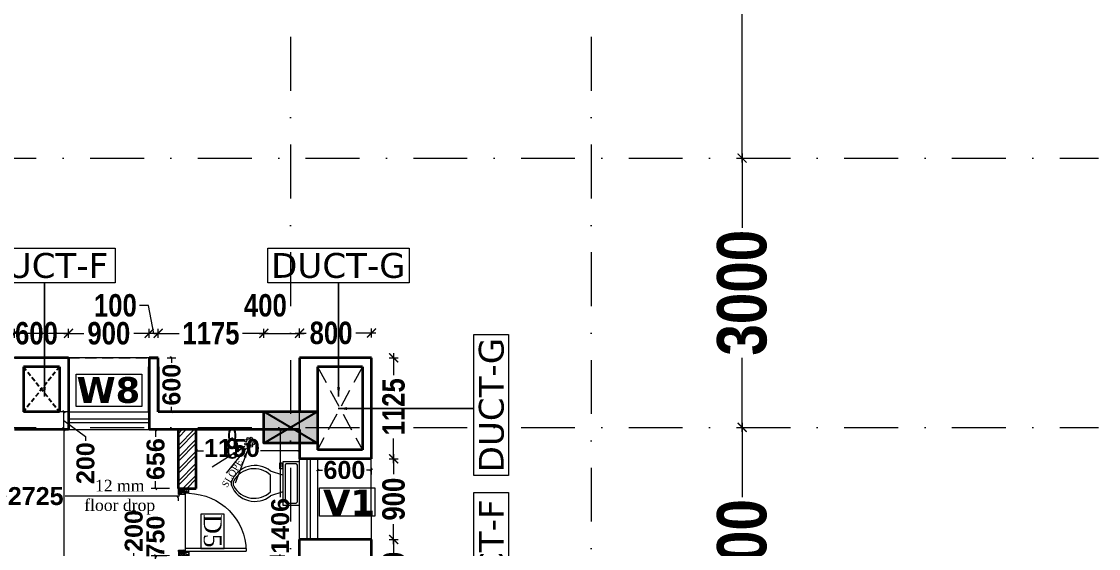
# Model space of a CAD drawing. Header units: millimetres. Extents: x -3092155 to 4513934, y -12317808 to 1850003.
# Drawn here: x -379332 to -367335, y -5674000 to -5668130 of the extents above; entities that cross this region are included whole.
import ezdxf

# ---------------------------------------------------------------- set-up
doc = ezdxf.new("R2010")
doc.units = ezdxf.units.MM
doc.header["$LTSCALE"] = 2
doc.header["$MEASUREMENT"] = 0
doc.header["$PDMODE"] = 34
doc.header["$PDSIZE"] = 500
for name, pattern in [('DASHDOT', [1, 0.5, -0.25, 0, -0.25]), ('DASHED2', [0.375, 0.25, -0.125]), ('HIDDEN', [0.375, 0.25, -0.125])]:
    doc.linetypes.add(name, pattern=pattern)
for name, color, linetype, lineweight in [('AREA AA', 162, 'Continuous', 20), ('coloumn', 10, 'Continuous', 35), ('cornice', 12, 'Continuous', 25), ('D DIM', 250, 'Continuous', 9), ('D5', 10, 'Continuous', 5), ('DOOR', 27, 'Continuous', 5), ('FIXTURE', 252, 'Continuous', 0), ('glass', 5, 'Continuous', 15), ('GRID', 251, 'DASHDOT', 5), ('hatch toilet', 42, 'Continuous', 9), ('PROJ', 251, 'HIDDEN', 5), ('SILL', 74, 'Continuous', 9), ('tap', 97, 'Continuous', 25), ('taxe', 7, 'Continuous', 9), ('toi.dim.', 214, 'Continuous', 9), ('VENTI', 162, 'Continuous', 5), ('WAll', 250, 'Continuous', 35)]:
    doc.layers.add(name, color=color, linetype=linetype, lineweight=lineweight)
doc.layers.add('DOT', color=7, linetype='DASHED2', lineweight=0, true_color=0x89067c)
doc.layers.add('duct text', color=7, linetype='Continuous', lineweight=5, true_color=0x30182a)
doc.styles.add('COLOUMNN DIM', font='ARIALNB.TTF', dxfattribs={"height": 550})
doc.styles.add('door', font='arial.ttf', dxfattribs={"height": 70})
doc.styles.add('INNER DIM', font='ARIALNB.TTF', dxfattribs={"height": 250})
doc.styles.add('int dim', font='arialbd.ttf', dxfattribs={"height": 200})
doc.styles.get("Standard").update_dxf_attribs({"font": 'times.ttf', "height": 500})
doc.styles.add('style2', font='verdana.ttf')
doc.dimstyles.new('DOOR', dxfattribs={"dimtxt": 100, "dimasz": 100, "dimexe": 25, "dimexo": 50, "dimgap": 25, "dimtad": 0, "dimtih": 1, "dimtoh": 1, "dimdec": 0, "dimzin": 3, "dimdsep": 46, "dimtxsty": 'door', "dimblk": 'OBLIQUE', "dimcen": 200, "dimclrd": 256, "dimclre": 256, "dimclrt": 256, "dimadec": 0, "dimazin": 0, "dimtfac": 1, "dimtdec": 0, "dimtofl": 0, "dimtmove": 2, "dimatfit": 3, "dimfxl": 300, "dimfxlon": 1, "dimfrac": 1, "dimtolj": 1, "dimtzin": 0, "dimlwd": -1, "dimlwe": -1, "dimarcsym": 0})
doc.dimstyles.new('external final', dxfattribs={"dimscale": 0, "dimtxt": 250, "dimasz": 100, "dimexe": 50, "dimexo": 50, "dimgap": 50, "dimtad": 0, "dimdec": 0, "dimzin": 0, "dimdsep": 46, "dimtxsty": 'INNER DIM', "dimblk": 'ARCHTICK', "dimcen": 100, "dimdle": 50, "dimclrd": 256, "dimclre": 256, "dimclrt": 256, "dimadec": 0, "dimazin": 0, "dimtfac": 1, "dimtdec": 0, "dimtix": 1, "dimtmove": 1, "dimatfit": 3, "dimfxl": 50, "dimfxlon": 1, "dimtolj": 1, "dimtzin": 0, "dimlwd": -1, "dimlwe": -1, "dimarcsym": 1})
doc.dimstyles.new('INNER DIM', dxfattribs={"dimscale": 0, "dimtxt": 250, "dimasz": 100, "dimexe": 50, "dimexo": 50, "dimgap": 50, "dimtad": 0, "dimdec": 0, "dimzin": 0, "dimdsep": 46, "dimtxsty": 'INNER DIM', "dimblk": 'ARCHTICK', "dimcen": 100, "dimdle": 50, "dimclrd": 256, "dimclre": 256, "dimclrt": 256, "dimadec": 0, "dimazin": 0, "dimtfac": 1, "dimtdec": 0, "dimtix": 1, "dimtmove": 2, "dimatfit": 3, "dimfxl": 50, "dimfxlon": 1, "dimtolj": 1, "dimtzin": 0, "dimlwd": -1, "dimlwe": -1, "dimarcsym": 1})
doc.dimstyles.new('toilet detail', dxfattribs={"dimtxt": 150, "dimasz": 25, "dimexe": 50, "dimexo": 100, "dimgap": 25, "dimtad": 0, "dimdec": 0, "dimzin": 3, "dimdsep": 46, "dimtxsty": 'int dim', "dimblk": 'OBLIQUE', "dimcen": 90, "dimclrd": 214, "dimclre": 214, "dimclrt": 256, "dimadec": 0, "dimazin": 0, "dimtfac": 1, "dimtdec": 0, "dimtofl": 0, "dimtmove": 1, "dimatfit": 3, "dimfxl": 1, "dimfrac": 1, "dimtolj": 1, "dimtzin": 0, "dimlwd": -1, "dimlwe": -1, "dimarcsym": 1})

# ---------------------------------------------------------------- blocks, each defined once
blk = doc.blocks.new('_ArchTick')
at = {"color": 0, "linetype": 'ByBlock', "const_width": 0.15}
blk.add_lwpolyline([(-0.5, -0.5), (0.5, 0.5)], dxfattribs=at)
blk = doc.blocks.new('*D76')
at = {"layer": 'D DIM', "ltscale": 100, "transparency": 16777216}
for p, q in [((-375187, -5672951), (-375187, -5673174)), ((-375237, -5673001), (-375137, -5673001)), ((-375187, -5673951), (-375187, -5673729)), ((-375237, -5673901), (-375137, -5673901))]:
    blk.add_line(p, q, dxfattribs=at)
at = {"layer": 'Defpoints', "color": 0, "lineweight": 50, "ltscale": 100, "transparency": 16777216}
for p in [(-375673, -5673001), (-375187, -5673001), (-375611, -5673901)]:
    blk.add_point(p, dxfattribs=at)
at = {"layer": 'D DIM', "ltscale": 100, "transparency": 16777216, "xscale": 100, "yscale": 100, "zscale": 100}
for p, rotation in [((-375187, -5673001), 90), ((-375187, -5673901), 270)]:
    blk.add_blockref('_ArchTick', p, dxfattribs=dict(at, rotation=rotation))
at = {"layer": 'D DIM', "ltscale": 100, "transparency": 16777216, "insert": (-375187, -5673451), "char_height": 250, "attachment_point": 5, "rotation": 90, "style": 'INNER DIM'}
blk.add_mtext('\\A1;900', dxfattribs=at)
blk = doc.blocks.new('*D77')
at = {"layer": 'D DIM', "ltscale": 100, "transparency": 16777216}
for p, q in [((-377810, -5671654), (-377810, -5671554)), ((-376634, -5671654), (-376634, -5671554)), ((-377860, -5671604), (-377575, -5671604)), ((-376584, -5671604), (-376869, -5671604))]:
    blk.add_line(p, q, dxfattribs=at)
at = {"layer": 'Defpoints', "color": 0, "lineweight": 50, "ltscale": 100, "transparency": 16777216}
for p in [(-377810, -5671604), (-377810, -5671876), (-376634, -5672476)]:
    blk.add_point(p, dxfattribs=at)
at = {"layer": 'D DIM', "ltscale": 100, "transparency": 16777216, "xscale": 100, "yscale": 100, "zscale": 100, "rotation": 180}
blk.add_blockref('_ArchTick', (-377810, -5671604), dxfattribs=at)
at = {"layer": 'D DIM', "ltscale": 100, "transparency": 16777216, "xscale": 100, "yscale": 100, "zscale": 100}
blk.add_blockref('_ArchTick', (-376634, -5671604), dxfattribs=at)
at = {"layer": 'D DIM', "ltscale": 100, "transparency": 16777216, "insert": (-377222, -5671604), "char_height": 250, "attachment_point": 5, "style": 'INNER DIM'}
blk.add_mtext('\\A1;1175', dxfattribs=at)
blk = doc.blocks.new('*D78')
at = {"layer": 'D DIM', "ltscale": 100, "transparency": 16777216}
for p, q in [((-377917, -5671293), (-378017, -5671293)), ((-377860, -5671604), (-377917, -5671293)), ((-377910, -5671654), (-377910, -5671554)), ((-377810, -5671654), (-377810, -5671554)), ((-377810, -5671604), (-377910, -5671604)), ((-377810, -5671604), (-377910, -5671604))]:
    blk.add_line(p, q, dxfattribs=at)
at = {"layer": 'Defpoints', "color": 0, "lineweight": 50, "ltscale": 100, "transparency": 16777216}
for p in [(-377910, -5671604), (-377910, -5671876), (-377810, -5671876)]:
    blk.add_point(p, dxfattribs=at)
at = {"layer": 'D DIM', "ltscale": 100, "transparency": 16777216, "insert": (-378287, -5671293), "char_height": 250, "attachment_point": 5, "style": 'INNER DIM'}
blk.add_mtext('\\A1;100', dxfattribs=at)
blk = doc.blocks.new('*D79')
at = {"layer": 'D DIM', "ltscale": 100, "transparency": 16777216}
for p, q in [((-378810, -5671654), (-378810, -5671554)), ((-377910, -5671654), (-377910, -5671554)), ((-378860, -5671604), (-378637, -5671604)), ((-377860, -5671604), (-378082, -5671604))]:
    blk.add_line(p, q, dxfattribs=at)
at = {"layer": 'Defpoints', "color": 0, "lineweight": 50, "ltscale": 100, "transparency": 16777216}
for p in [(-378810, -5671604), (-378810, -5671876), (-377910, -5671876)]:
    blk.add_point(p, dxfattribs=at)
at = {"layer": 'D DIM', "ltscale": 100, "transparency": 16777216, "xscale": 100, "yscale": 100, "zscale": 100, "rotation": 180}
blk.add_blockref('_ArchTick', (-378810, -5671604), dxfattribs=at)
at = {"layer": 'D DIM', "ltscale": 100, "transparency": 16777216, "xscale": 100, "yscale": 100, "zscale": 100}
blk.add_blockref('_ArchTick', (-377910, -5671604), dxfattribs=at)
at = {"layer": 'D DIM', "ltscale": 100, "transparency": 16777216, "insert": (-378360, -5671604), "char_height": 250, "attachment_point": 5, "style": 'INNER DIM'}
blk.add_mtext('\\A1;900', dxfattribs=at)
blk = doc.blocks.new('*D115')
at = {"layer": 'D DIM', "ltscale": 100, "transparency": 16777216}
for p, q in [((-376634, -5671654), (-376634, -5671554)), ((-376234, -5671654), (-376234, -5671554)), ((-376684, -5671604), (-376184, -5671604))]:
    blk.add_line(p, q, dxfattribs=at)
at = {"layer": 'Defpoints', "color": 0, "lineweight": 50, "ltscale": 100, "transparency": 16777216}
for p in [(-376234, -5671604), (-376634, -5672476), (-376234, -5672476)]:
    blk.add_point(p, dxfattribs=at)
at = {"layer": 'D DIM', "ltscale": 100, "transparency": 16777216, "xscale": 100, "yscale": 100, "zscale": 100, "rotation": 180}
blk.add_blockref('_ArchTick', (-376634, -5671604), dxfattribs=at)
at = {"layer": 'D DIM', "ltscale": 100, "transparency": 16777216, "xscale": 100, "yscale": 100, "zscale": 100}
blk.add_blockref('_ArchTick', (-376234, -5671604), dxfattribs=at)
at = {"layer": 'D DIM', "ltscale": 100, "transparency": 16777216, "insert": (-376616, -5671293), "char_height": 250, "attachment_point": 5, "style": 'INNER DIM'}
blk.add_mtext('\\A1;400', dxfattribs=at)
blk = doc.blocks.new('*D730')
at = {"layer": 'D DIM', "ltscale": 100, "transparency": 16777216}
for p, q in [((1049, 411), (-438739, 411)), ((-438689, 361), (-438689, 461)), ((999, 361), (999, 461))]:
    blk.add_line(p, q, dxfattribs=at)
at = {"layer": 'Defpoints', "color": 0, "lineweight": 50, "ltscale": 100, "transparency": 16777216}
for p in [(-438689, 411), (999, 0), (-438689, -5723126)]:
    blk.add_point(p, dxfattribs=at)
at = {"layer": 'D DIM', "ltscale": 100, "transparency": 16777216, "xscale": 100, "yscale": 100, "zscale": 100, "rotation": 180}
blk.add_blockref('_ArchTick', (-438689, 411), dxfattribs=at)
at = {"layer": 'D DIM', "ltscale": 100, "transparency": 16777216, "xscale": 100, "yscale": 100, "zscale": 100}
blk.add_blockref('_ArchTick', (999, 411), dxfattribs=at)
at = {"layer": 'D DIM', "ltscale": 100, "transparency": 16777216, "insert": (1326, 835), "char_height": 250, "attachment_point": 5, "style": 'INNER DIM'}
blk.add_mtext('\\A1;439688', dxfattribs=at)
blk = doc.blocks.new('*D378')
at = {"layer": 'D DIM', "ltscale": 100, "transparency": 16777216}
for p, q in [((-375187, -5673901), (-375187, -5673801)), ((-375237, -5673901), (-375137, -5673901)), ((-375187, -5673901), (-375187, -5674501)), ((-375237, -5674501), (-375137, -5674501)), ((-375187, -5674501), (-375187, -5674601))]:
    blk.add_line(p, q, dxfattribs=at)
at = {"layer": 'Defpoints', "color": 0, "lineweight": 50, "ltscale": 100, "transparency": 16777216}
for p in [(-375434, -5673901), (-375434, -5674501), (-375187, -5674501)]:
    blk.add_point(p, dxfattribs=at)
at = {"layer": 'D DIM', "ltscale": 100, "transparency": 16777216, "xscale": 100, "yscale": 100, "zscale": 100}
for p, rotation in [((-375187, -5673901), 270), ((-375187, -5674501), 90)]:
    blk.add_blockref('_ArchTick', p, dxfattribs=dict(at, rotation=rotation))
at = {"layer": 'D DIM', "ltscale": 100, "transparency": 16777216, "insert": (-375187, -5674277), "char_height": 250, "attachment_point": 5, "rotation": 90, "style": 'INNER DIM'}
blk.add_mtext('\\A1;600', dxfattribs=at)
blk = doc.blocks.new('*D379')
at = {"layer": 'D DIM', "ltscale": 100, "transparency": 16777216}
for p, q in [((-375237, -5671876), (-375137, -5671876)), ((-375187, -5671826), (-375187, -5672069)), ((-375187, -5673051), (-375187, -5672774)), ((-375237, -5673001), (-375137, -5673001))]:
    blk.add_line(p, q, dxfattribs=at)
at = {"layer": 'Defpoints', "color": 0, "lineweight": 50, "ltscale": 100, "transparency": 16777216}
for p in [(-375434, -5671876), (-375187, -5671876), (-375434, -5673001)]:
    blk.add_point(p, dxfattribs=at)
at = {"layer": 'D DIM', "ltscale": 100, "transparency": 16777216, "xscale": 100, "yscale": 100, "zscale": 100}
for p, rotation in [((-375187, -5671876), 90), ((-375187, -5673001), 270)]:
    blk.add_blockref('_ArchTick', p, dxfattribs=dict(at, rotation=rotation))
at = {"layer": 'D DIM', "ltscale": 100, "transparency": 16777216, "insert": (-375187, -5672422), "char_height": 250, "attachment_point": 5, "rotation": 90, "style": 'INNER DIM'}
blk.add_mtext('\\A1;1125', dxfattribs=at)
blk = doc.blocks.new('*D380')
at = {"layer": 'D DIM', "ltscale": 100, "transparency": 16777216}
for p, q in [((-376234, -5671650), (-376234, -5671550)), ((-375434, -5671650), (-375434, -5671550)), ((-376284, -5671600), (-376160, -5671600)), ((-375384, -5671600), (-375608, -5671600))]:
    blk.add_line(p, q, dxfattribs=at)
at = {"layer": 'Defpoints', "color": 0, "lineweight": 50, "ltscale": 100, "transparency": 16777216}
for p in [(-376234, -5671600), (-376234, -5671876), (-375434, -5671876)]:
    blk.add_point(p, dxfattribs=at)
at = {"layer": 'D DIM', "ltscale": 100, "transparency": 16777216, "xscale": 100, "yscale": 100, "zscale": 100, "rotation": 180}
blk.add_blockref('_ArchTick', (-376234, -5671600), dxfattribs=at)
at = {"layer": 'D DIM', "ltscale": 100, "transparency": 16777216, "xscale": 100, "yscale": 100, "zscale": 100}
blk.add_blockref('_ArchTick', (-375434, -5671600), dxfattribs=at)
at = {"layer": 'D DIM', "ltscale": 100, "transparency": 16777216, "insert": (-375884, -5671600), "char_height": 250, "attachment_point": 5, "style": 'INNER DIM'}
blk.add_mtext('\\A1;800', dxfattribs=at)
blk = doc.blocks.new('*D381')
at = {"layer": 'D DIM', "ltscale": 100, "transparency": 16777216}
for p, q in [((-379410, -5671654), (-379410, -5671554)), ((-378810, -5671654), (-378810, -5671554)), ((-379410, -5671604), (-379510, -5671604)), ((-378810, -5671604), (-379410, -5671604)), ((-378810, -5671604), (-378710, -5671604))]:
    blk.add_line(p, q, dxfattribs=at)
at = {"layer": 'Defpoints', "color": 0, "lineweight": 50, "ltscale": 100, "transparency": 16777216}
for p in [(-379410, -5671604), (-379410, -5671876), (-378810, -5671876)]:
    blk.add_point(p, dxfattribs=at)
at = {"layer": 'D DIM', "ltscale": 100, "transparency": 16777216, "xscale": 100, "yscale": 100, "zscale": 100}
blk.add_blockref('_ArchTick', (-379410, -5671604), dxfattribs=at)
at = {"layer": 'D DIM', "ltscale": 100, "transparency": 16777216, "xscale": 100, "yscale": 100, "zscale": 100, "rotation": 180}
blk.add_blockref('_ArchTick', (-378810, -5671604), dxfattribs=at)
at = {"layer": 'D DIM', "ltscale": 100, "transparency": 16777216, "insert": (-379166, -5671604), "char_height": 250, "attachment_point": 5, "style": 'INNER DIM'}
blk.add_mtext('\\A1;600', dxfattribs=at)
blk = doc.blocks.new('*D978')
at = {"layer": 'D DIM', "ltscale": 100, "transparency": 16777216}
for p, q in [((-371305, -5663601), (-371305, -5665929)), ((-371355, -5663651), (-371255, -5663651)), ((-371305, -5669701), (-371305, -5667373)), ((-371355, -5669651), (-371255, -5669651))]:
    blk.add_line(p, q, dxfattribs=at)
at = {"layer": 'Defpoints', "color": 0, "lineweight": 50, "ltscale": 100, "transparency": 16777216}
for p in [(-373335, -5663651), (-373335, -5669651), (-371305, -5669651)]:
    blk.add_point(p, dxfattribs=at)
at = {"layer": 'D DIM', "ltscale": 100, "transparency": 16777216, "xscale": 100, "yscale": 100, "zscale": 100}
for p, rotation in [((-371305, -5663651), 90), ((-371305, -5669651), 270)]:
    blk.add_blockref('_ArchTick', p, dxfattribs=dict(at, rotation=rotation))
at = {"layer": 'D DIM', "ltscale": 100, "transparency": 16777216, "insert": (-371305, -5666651), "char_height": 550, "attachment_point": 5, "rotation": 90, "style": 'COLOUMNN DIM'}
blk.add_mtext('\\A1;6000', dxfattribs=at)
blk = doc.blocks.new('*D1005')
at = {"layer": 'D DIM', "ltscale": 100, "transparency": 16777216}
for p, q in [((-371305, -5669601), (-371305, -5670428)), ((-371355, -5669651), (-371255, -5669651)), ((-371305, -5672701), (-371305, -5671875)), ((-371355, -5672651), (-371255, -5672651))]:
    blk.add_line(p, q, dxfattribs=at)
at = {"layer": 'Defpoints', "color": 0, "lineweight": 50, "ltscale": 100, "transparency": 16777216}
for p in [(-373335, -5669651), (-372985, -5672651), (-371305, -5672651)]:
    blk.add_point(p, dxfattribs=at)
at = {"layer": 'D DIM', "ltscale": 100, "transparency": 16777216, "xscale": 100, "yscale": 100, "zscale": 100}
for p, rotation in [((-371305, -5669651), 90), ((-371305, -5672651), 270)]:
    blk.add_blockref('_ArchTick', p, dxfattribs=dict(at, rotation=rotation))
at = {"layer": 'D DIM', "ltscale": 100, "transparency": 16777216, "insert": (-371305, -5671151), "char_height": 550, "attachment_point": 5, "rotation": 90, "style": 'COLOUMNN DIM'}
blk.add_mtext('\\A1;3000', dxfattribs=at)
blk = doc.blocks.new('*D1006')
at = {"layer": 'D DIM', "ltscale": 100, "transparency": 16777216}
for p, q in [((-371305, -5672601), (-371305, -5673428)), ((-371355, -5672651), (-371255, -5672651)), ((-371305, -5675701), (-371305, -5674875)), ((-371355, -5675651), (-371255, -5675651))]:
    blk.add_line(p, q, dxfattribs=at)
at = {"layer": 'Defpoints', "color": 0, "lineweight": 50, "ltscale": 100, "transparency": 16777216}
for p in [(-372985, -5672651), (-373335, -5675651), (-371305, -5675651)]:
    blk.add_point(p, dxfattribs=at)
at = {"layer": 'D DIM', "ltscale": 100, "transparency": 16777216, "xscale": 100, "yscale": 100, "zscale": 100}
for p, rotation in [((-371305, -5672651), 90), ((-371305, -5675651), 270)]:
    blk.add_blockref('_ArchTick', p, dxfattribs=dict(at, rotation=rotation))
at = {"layer": 'D DIM', "ltscale": 100, "transparency": 16777216, "insert": (-371305, -5674151), "char_height": 550, "attachment_point": 5, "rotation": 90, "style": 'COLOUMNN DIM'}
blk.add_mtext('\\A1;3000', dxfattribs=at)
blk = doc.blocks.new('F.F')
at = {"layer": 'coloumn', "ltscale": 100}
blk.add_hatch(color=256, dxfattribs=at).paths.add_polyline_path([(-148655, -5825806), (-148655, -5826156), (-149255, -5826156), (-149255, -5825806)])
at = {"layer": 'coloumn', "lineweight": 25, "ltscale": 100}
for p, q in [((-149255, -5826156), (-148655, -5825806)), ((-149255, -5825806), (-148655, -5826156))]:
    blk.add_line(p, q, dxfattribs=at)
at = {"layer": 'coloumn', "ltscale": 100}
blk.add_lwpolyline([(-148655, -5825806), (-148655, -5826156), (-149255, -5826156), (-149255, -5825806)], close=True, dxfattribs=at)
blk = doc.blocks.new('Toilet - top')
for p, q in [((9.75, -4.5), (9.75, -1.5)), ((-4.87, -6.37), (-3.37, -6.37)), ((-4.87, -7.12), (-4.87, -6.37)), ((-2.62, -7.12), (-4.87, -7.12)), ((-3.37, -6.37), (-3.37, -6)), ((-2.62, -6), (-2.62, -7.12)), ((-0.37, -6), (-1.87, -10.5)), ((5.63, -6), (7.13, -10.5)), ((5.63, -10.5), (-0.37, -10.5))]:
    blk.add_line(p, q)
blk.add_lwpolyline([(10.5, -6), (10.5, 0), (-5.25, 0), (-5.25, -6)], close=True)
for points in [[(-4.5, -1.5), (-4.5, -4.5)], [(9, -0.75), (-3.75, -0.75)], [(-3.75, -5.25), (9, -5.25)]]:
    blk.add_lwpolyline(points)
for centre, radius, start, end in [((-3.84, -1.41), 0.663, 81.8699, 188.1301), ((9.09, -1.41), 0.663, 351.8699, 98.1301), ((-3.84, -4.59), 0.663, 171.8699, 278.1301), ((9.09, -4.59), 0.663, 261.8699, 8.1301), ((5.26, -16.19), 9.13, 141.4691, 248.2606), ((5.77, -16.36), 8.5, 136.3677, 240.998), ((-0.01, -16.19), 9.13, 291.7393, 38.5307), ((-0.52, -16.36), 8.5, 299.0018, 43.6321), ((2.63, -22.05), 2, 240.998, 299.0018), ((2.63, -22.81), 2, 248.2606, 291.7393)]:
    blk.add_arc(centre, radius, start, end)
blk = doc.blocks.new('_Oblique')
at = {"color": 0, "linetype": 'ByBlock', "lineweight": -2}
blk.add_line((-0.5, -0.5), (0.5, 0.5), dxfattribs=at)
blk = doc.blocks.new('*D1114')
at = {"layer": 'Defpoints', "color": 0, "lineweight": 50, "ltscale": 100, "transparency": 16777216}
for p in [(-1459065, -5386046), (-1458812, -5386046), (-1458812, -5386246)]:
    blk.add_point(p, dxfattribs=at)
at = {"layer": 'toi.dim.', "color": 214, "ltscale": 100, "transparency": 16777216}
for p, q in [((-1459308, -5386066), (-1459308, -5386016)), ((-1459065, -5386146), (-1459308, -5386066)), ((-1458912, -5386046), (-1459115, -5386046)), ((-1459065, -5386246), (-1459065, -5386046)), ((-1458912, -5386246), (-1459115, -5386246))]:
    blk.add_line(p, q, dxfattribs=at)
at = {"layer": 'toi.dim.', "color": 214, "ltscale": 100, "transparency": 16777216, "xscale": 25, "yscale": 25, "zscale": 25}
for p, rotation in [((-1459065, -5386046), 90), ((-1459065, -5386246), 270)]:
    blk.add_blockref('_Oblique', p, dxfattribs=dict(at, rotation=rotation))
at = {"layer": 'toi.dim.', "ltscale": 100, "transparency": 16777216, "insert": (-1459308, -5385768), "char_height": 200, "attachment_point": 5, "rotation": 90, "style": 'int dim'}
blk.add_mtext('\\A1;200', dxfattribs=at)
blk = doc.blocks.new('*D1115')
at = {"layer": 'Defpoints', "color": 0, "lineweight": 50, "ltscale": 100, "transparency": 16777216}
for p in [(-1459065, -5385296), (-1458812, -5385296), (-1458812, -5386046)]:
    blk.add_point(p, dxfattribs=at)
at = {"layer": 'toi.dim.', "color": 214, "ltscale": 100, "transparency": 16777216}
for p, q in [((-1458912, -5385296), (-1459115, -5385296)), ((-1459065, -5385296), (-1459065, -5385271)), ((-1458912, -5386046), (-1459115, -5386046)), ((-1459065, -5386046), (-1459065, -5386071))]:
    blk.add_line(p, q, dxfattribs=at)
at = {"layer": 'toi.dim.', "color": 214, "ltscale": 100, "transparency": 16777216, "xscale": 25, "yscale": 25, "zscale": 25}
for p, rotation in [((-1459065, -5385296), 270), ((-1459065, -5386046), 90)]:
    blk.add_blockref('_Oblique', p, dxfattribs=dict(at, rotation=rotation))
at = {"layer": 'toi.dim.', "ltscale": 100, "transparency": 16777216, "insert": (-1459066, -5385831), "char_height": 200, "attachment_point": 5, "rotation": 90, "style": 'int dim'}
blk.add_mtext('\\A1;750', dxfattribs=at)
blk = doc.blocks.new('A$C3DC14F32')
at = {"layer": 'DOOR', "ltscale": 100}
for p, q in [((53, 115), (53, 757)), ((84, 80), (84, 755)), ((0, 0), (0, 115)), ((53, 115), (0, 115)), ((53, 80), (53, 115)), ((53, 80), (697, 80)), ((65, 0), (65, 80)), ((685, 80), (685, 0)), ((697, 115), (697, 80)), ((697, 115), (750, 115)), ((750, 115), (750, 0)), ((65, 0), (0, 0)), ((685, 0), (750, 0))]:
    blk.add_line(p, q, dxfattribs=at)
blk.add_arc((40, 100), 657, 1.3077, 88.8934, dxfattribs=at)
for points in [[(50, 115), (28, 70), (14, 34), (0, 24)], [(26, 115), (8, 92), (10, 56), (0, 44)], [(53, 82), (32, 32), (37, 21), (0, 12)], [(0, 81), (22, 62), (25, 15), (65, 0)], [(62, 80), (49, 49), (54, 24), (4, 0)], [(7, 115), (15, 90), (42, 75), (48, 24), (65, 10)], [(37, 115), (40, 96), (56, 76), (65, 61)], [(743, 115), (735, 90), (708, 75), (702, 24), (685, 10)], [(713, 115), (710, 96), (694, 76), (685, 61)], [(750, 81), (727, 62), (725, 15), (685, 0)], [(688, 80), (701, 49), (696, 24), (746, 0)], [(697, 82), (717, 32), (713, 21), (750, 12)], [(700, 115), (721, 70), (735, 34), (750, 24)], [(723, 115), (742, 92), (739, 56), (750, 44)]]:
    blk.add_spline(points, degree=3, dxfattribs=at)
blk = doc.blocks.new('14')
at = {"layer": 'FIXTURE', "ltscale": 15000}
for centre in [(-64.7, 9.5), (-57, 27.9), (-38.2, 36), (-38.1, 9.5), (-20.2, 27), (-12.1, 9.5), (-57, -7.8), (-38.2, -15.3), (-18.6, -8.4)]:
    blk.add_circle(centre, 6.97, dxfattribs=at)
blk = doc.blocks.new('ryr')
at = {"layer": 'tap', "ltscale": 100}
for p, q in [((1982562.6, -4956366.8), (1982560.6, -4956373.7)), ((1982561.1, -4956384.7), (1982565.1, -4956394.4)), ((1982569, -4956357.8), (1982576.1, -4956352.9)), ((1982572.8, -4956401.4), (1982582.2, -4956405.4)), ((1982583.7, -4956350.4), (1982590.2, -4956350.1)), ((1982601.5, -4956402.7), (1982592.8, -4956405.7)), ((1982598.2, -4956351.9), (1982604.6, -4956355.3)), ((1982613.7, -4956389.8), (1982610.1, -4956395.6)), ((1982610.7, -4956361.3), (1982614, -4956367.1)), ((1982616, -4956374.1), (1982616, -4956381.8)), ((1982666.3, -4956367.8), (1982666.3, -4956388.4))]:
    blk.add_line(p, q, dxfattribs=at)
blk.add_circle((1982588.3, -4956378.1), 20, dxfattribs=at)
for centre, radius, start, end in [((1982556.2, -4956378.1), 48, 160.19525, 199.80475), ((1982547.7, -4956509), 151.7, 81.7623, 103.98343), ((1982547.7, -4956247.1), 151.7, 256.01657, 279.83793), ((1982564.4, -4956380.5), 34.6, 56.55278, 138.71433), ((1982564.4, -4956375.7), 34.6, 221.33171, 306.26993), ((1982556.9, -4956379.4), 6.73, 307.88989, 56.91974), ((1982563.2, -4956360.5), 6.39, 264.66017, 25.13943), ((1982568.6, -4956398.3), 5.26, 323.21483, 132.06054), ((1982579.4, -4956350.2), 4.3, 217.97287, 357.25439), ((1982587.4, -4956410.2), 7.04, 39.96175, 136.82676), ((1982594.6, -4956348.9), 4.62, 195.6991, 319.69964), ((1982588.3, -4956378.1), 28, 279.24362, 279.24386), ((1982607.8, -4956401.6), 6.38, 69.03031, 190.3369), ((1982608.8, -4956357.1), 4.58, 156.59268, 294.66379), ((1982615.4, -4956370.5), 3.66, 111.86148, 279.30966), ((1982633.1, -4956440.8), 80.2, 65.56247, 105.33265), ((1982633.1, -4956315.4), 80.2, 254.66735, 294.43753), ((1982616.8, -4956386.3), 4.61, 99.2597, 228.44841)]:
    blk.add_arc(centre, radius, start, end, dxfattribs=at)
blk = doc.blocks.new('*D1130')
at = {"layer": 'Defpoints', "color": 0, "lineweight": 50, "ltscale": 100, "transparency": 16777216}
for p in [(-1459065, -5384639), (-1458812, -5384639), (-1458812, -5385296)]:
    blk.add_point(p, dxfattribs=at)
at = {"layer": 'toi.dim.', "color": 214, "ltscale": 100, "transparency": 16777216}
for p, q in [((-1458912, -5384639), (-1459115, -5384639)), ((-1459065, -5384639), (-1459065, -5384720)), ((-1458912, -5385296), (-1459115, -5385296)), ((-1459065, -5385296), (-1459065, -5385215))]:
    blk.add_line(p, q, dxfattribs=at)
at = {"layer": 'toi.dim.', "color": 214, "ltscale": 100, "transparency": 16777216, "xscale": 25, "yscale": 25, "zscale": 25}
for p, rotation in [((-1459065, -5384639), 90), ((-1459065, -5385296), 270)]:
    blk.add_blockref('_Oblique', p, dxfattribs=dict(at, rotation=rotation))
at = {"layer": 'toi.dim.', "ltscale": 100, "transparency": 16777216, "insert": (-1459065, -5384968), "char_height": 200, "attachment_point": 5, "rotation": 90, "style": 'int dim'}
blk.add_mtext('\\A1;656', dxfattribs=at)
blk = doc.blocks.new('*D1158')
at = {"layer": 'Defpoints', "color": 0, "lineweight": 50, "ltscale": 100, "transparency": 16777216}
for p in [(-1460337, -5384639), (-1460086, -5384639), (-1460462, -5389089)]:
    blk.add_point(p, dxfattribs=at)
at = {"layer": 'toi.dim.', "color": 214, "ltscale": 100, "transparency": 16777216}
for p, q in [((-1460237, -5384639), (-1460036, -5384639)), ((-1460086, -5384639), (-1460086, -5386538)), ((-1460086, -5389089), (-1460086, -5387191)), ((-1460362, -5389089), (-1460036, -5389089))]:
    blk.add_line(p, q, dxfattribs=at)
at = {"layer": 'toi.dim.', "color": 214, "ltscale": 100, "transparency": 16777216, "xscale": 25, "yscale": 25, "zscale": 25}
for p, rotation in [((-1460086, -5384639), 90), ((-1460086, -5389089), 270)]:
    blk.add_blockref('_Oblique', p, dxfattribs=dict(at, rotation=rotation))
at = {"layer": 'toi.dim.', "ltscale": 100, "transparency": 16777216, "insert": (-1460086, -5386864), "char_height": 200, "attachment_point": 5, "rotation": 90, "style": 'int dim'}
blk.add_mtext('\\A1;4450', dxfattribs=at)
blk = doc.blocks.new('*D1159')
at = {"layer": 'Defpoints', "color": 0, "lineweight": 50, "ltscale": 100, "transparency": 16777216}
for p in [(-1460337, -5384439), (-1460086, -5384439), (-1460337, -5384639)]:
    blk.add_point(p, dxfattribs=at)
at = {"layer": 'toi.dim.', "color": 214, "ltscale": 100, "transparency": 16777216}
for p, q in [((-1460237, -5384439), (-1460036, -5384439)), ((-1460086, -5384639), (-1460086, -5384439)), ((-1460086, -5384539), (-1459846, -5384715)), ((-1460237, -5384639), (-1460036, -5384639)), ((-1459846, -5384715), (-1459846, -5384765))]:
    blk.add_line(p, q, dxfattribs=at)
at = {"layer": 'toi.dim.', "color": 214, "ltscale": 100, "transparency": 16777216, "xscale": 25, "yscale": 25, "zscale": 25}
for p, rotation in [((-1460086, -5384439), 90), ((-1460086, -5384639), 270)]:
    blk.add_blockref('_Oblique', p, dxfattribs=dict(at, rotation=rotation))
at = {"layer": 'toi.dim.', "ltscale": 100, "transparency": 16777216, "insert": (-1459846, -5385013), "char_height": 200, "attachment_point": 5, "rotation": 90, "style": 'int dim'}
blk.add_mtext('\\A1;200', dxfattribs=at)
blk = doc.blocks.new('*D1184')
at = {"layer": 'Defpoints', "color": 0, "lineweight": 50, "ltscale": 100, "transparency": 16777216}
for p in [(-1458812, -5385296), (-1461537, -5385365), (-1458812, -5385381)]:
    blk.add_point(p, dxfattribs=at)
at = {"layer": 'toi.dim.', "color": 214, "ltscale": 100, "transparency": 16777216}
for p, q in [((-1461537, -5385381), (-1460730, -5385381)), ((-1458812, -5385381), (-1460073, -5385381)), ((-1458812, -5385396), (-1458812, -5385431)), ((-1461537, -5385465), (-1461537, -5385431))]:
    blk.add_line(p, q, dxfattribs=at)
at = {"layer": 'toi.dim.', "color": 214, "ltscale": 100, "transparency": 16777216, "xscale": 25, "yscale": 25, "zscale": 25, "rotation": 180}
blk.add_blockref('_Oblique', (-1461537, -5385381), dxfattribs=at)
at = {"layer": 'toi.dim.', "color": 214, "ltscale": 100, "transparency": 16777216, "xscale": 25, "yscale": 25, "zscale": 25}
blk.add_blockref('_Oblique', (-1458812, -5385381), dxfattribs=at)
at = {"layer": 'toi.dim.', "ltscale": 100, "transparency": 16777216, "insert": (-1460401, -5385381), "char_height": 200, "attachment_point": 5, "style": 'int dim'}
blk.add_mtext('\\A1;2725', dxfattribs=at)
blk = doc.blocks.new('*D1191')
at = {"layer": 'Defpoints', "color": 0, "lineweight": 50, "ltscale": 100, "transparency": 16777216}
for p in [(-1459037, -5383839), (-1458888, -5383839), (-1459037, -5384439)]:
    blk.add_point(p, dxfattribs=at)
at = {"layer": 'toi.dim.', "color": 214, "ltscale": 100, "transparency": 16777216}
for p, q in [((-1458937, -5383839), (-1458838, -5383839)), ((-1458888, -5383839), (-1458888, -5383894)), ((-1458937, -5384439), (-1458838, -5384439)), ((-1458888, -5384439), (-1458888, -5384385))]:
    blk.add_line(p, q, dxfattribs=at)
at = {"layer": 'toi.dim.', "color": 214, "ltscale": 100, "transparency": 16777216, "xscale": 25, "yscale": 25, "zscale": 25}
for p, rotation in [((-1458888, -5383839), 90), ((-1458888, -5384439), 270)]:
    blk.add_blockref('_Oblique', p, dxfattribs=dict(at, rotation=rotation))
at = {"layer": 'toi.dim.', "ltscale": 100, "transparency": 16777216, "insert": (-1458888, -5384139), "char_height": 200, "attachment_point": 5, "rotation": 90, "style": 'int dim'}
blk.add_mtext('\\A1;600', dxfattribs=at)
blk = doc.blocks.new('*D1192')
at = {"layer": 'Defpoints', "color": 0, "lineweight": 50, "ltscale": 100, "transparency": 16777216}
for p in [(-1457262, -5384964), (-1456662, -5384964), (-1456662, -5385090)]:
    blk.add_point(p, dxfattribs=at)
at = {"layer": 'toi.dim.', "color": 214, "ltscale": 100, "transparency": 16777216}
for p, q in [((-1457262, -5385064), (-1457262, -5385140)), ((-1456662, -5385064), (-1456662, -5385140)), ((-1457262, -5385090), (-1457207, -5385090)), ((-1456662, -5385090), (-1456716, -5385090))]:
    blk.add_line(p, q, dxfattribs=at)
at = {"layer": 'toi.dim.', "color": 214, "ltscale": 100, "transparency": 16777216, "xscale": 25, "yscale": 25, "zscale": 25, "rotation": 180}
blk.add_blockref('_Oblique', (-1457262, -5385090), dxfattribs=at)
at = {"layer": 'toi.dim.', "color": 214, "ltscale": 100, "transparency": 16777216, "xscale": 25, "yscale": 25, "zscale": 25}
blk.add_blockref('_Oblique', (-1456662, -5385090), dxfattribs=at)
at = {"layer": 'toi.dim.', "ltscale": 100, "transparency": 16777216, "insert": (-1456962, -5385090), "char_height": 200, "attachment_point": 5, "style": 'int dim'}
blk.add_mtext('\\A1;600', dxfattribs=at)
blk = doc.blocks.new('*D1193')
at = {"layer": 'Defpoints', "color": 0, "lineweight": 50, "ltscale": 100, "transparency": 16777216}
for p in [(-1457893, -5384639), (-1457893, -5386046), (-1457676, -5386046)]:
    blk.add_point(p, dxfattribs=at)
at = {"layer": 'toi.dim.', "color": 214, "ltscale": 100, "transparency": 16777216}
for p, q in [((-1457793, -5384639), (-1457626, -5384639)), ((-1457676, -5384639), (-1457676, -5385392)), ((-1457793, -5386046), (-1457626, -5386046)), ((-1457676, -5386046), (-1457676, -5386032))]:
    blk.add_line(p, q, dxfattribs=at)
at = {"layer": 'toi.dim.', "color": 214, "ltscale": 100, "transparency": 16777216, "xscale": 25, "yscale": 25, "zscale": 25}
for p, rotation in [((-1457676, -5384639), 90), ((-1457676, -5386046), 270)]:
    blk.add_blockref('_Oblique', p, dxfattribs=dict(at, rotation=rotation))
at = {"layer": 'toi.dim.', "ltscale": 100, "transparency": 16777216, "insert": (-1457676, -5385712), "char_height": 200, "attachment_point": 5, "rotation": 90, "style": 'int dim'}
blk.add_mtext('\\A1;1406', dxfattribs=at)
blk = doc.blocks.new('*D1097')
at = {"layer": 'Defpoints', "color": 0, "lineweight": 50, "ltscale": 100, "transparency": 16777216}
for p in [(-1458612, -5384875), (-1458612, -5384911), (-1457462, -5384911)]:
    blk.add_point(p, dxfattribs=at)
at = {"layer": 'toi.dim.', "color": 214, "ltscale": 100, "transparency": 16777216}
for p, q in [((-1458612, -5384811), (-1458612, -5384825)), ((-1457462, -5384811), (-1457462, -5384825)), ((-1458612, -5384875), (-1458532, -5384875)), ((-1457462, -5384875), (-1457896, -5384875))]:
    blk.add_line(p, q, dxfattribs=at)
at = {"layer": 'toi.dim.', "color": 214, "ltscale": 100, "transparency": 16777216, "xscale": 25, "yscale": 25, "zscale": 25, "rotation": 180}
blk.add_blockref('_Oblique', (-1458612, -5384875), dxfattribs=at)
at = {"layer": 'toi.dim.', "color": 214, "ltscale": 100, "transparency": 16777216, "xscale": 25, "yscale": 25, "zscale": 25}
blk.add_blockref('_Oblique', (-1457462, -5384875), dxfattribs=at)
at = {"layer": 'toi.dim.', "ltscale": 100, "transparency": 16777216, "insert": (-1458214, -5384845), "char_height": 200, "attachment_point": 5, "style": 'int dim'}
blk.add_mtext('\\A1;1150', dxfattribs=at)
blk = doc.blocks.new('7u6ujuj')
at = {"layer": 'hatch toilet', "ltscale": 100}
h = blk.add_hatch(dxfattribs=at)
h.set_pattern_fill('ANSI32', color=256, scale=250, style=0)
h.set_pattern_definition([(45, (99708.5, 251064.38), (-66.2912607, 66.2912607), []), (45, (99752.69, 251064.38), (-66.2912607, 66.2912607), [])])
h.paths.add_polyline_path([(-1458811.6, -5385295.7), (-1458696.6, -5385295.7), (-1458611.6, -5385295.7), (-1458611.6, -5384639.5), (-1458811.6, -5384639.5)])
at = {"layer": 'D5'}
blk.add_lwpolyline([(-1458301.1, -5385962.4), (-1458301.1, -5385582), (-1458561.7, -5385582), (-1458561.7, -5385962.4)], close=True, dxfattribs=at)
at = {"layer": 'DOOR', "ltscale": 100}
blk.add_line((-1457855.7, -5384786), (-1457861.6, -5384789.5), dxfattribs=at)
at = {"layer": 'DOT', "lineweight": 25, "ltscale": 100}
for p, q in [((-1460536.6, -5383939.5), (-1460136.6, -5384439.5)), ((-1460136.6, -5383939.5), (-1460536.6, -5384439.5))]:
    blk.add_line(p, q, dxfattribs=at)
at = {"layer": 'DOT', "ltscale": 400}
for p, q in [((-1457261.6, -5383939.5), (-1456761.6, -5384864.5)), ((-1456761.6, -5383939.5), (-1457261.6, -5384864.5))]:
    blk.add_line(p, q, dxfattribs=at)
at = {"layer": 'glass', "ltscale": 100}
for p, q in [((-1460036.6, -5384519.5), (-1459136.6, -5384519.5)), ((-1460036.6, -5384559.5), (-1459136.6, -5384559.5)), ((-1457381.6, -5384964.2), (-1457381.6, -5385864.2)), ((-1457341.6, -5384964.2), (-1457341.6, -5385864.2))]:
    blk.add_line(p, q, dxfattribs=at)
at = {"layer": 'PROJ', "ltscale": 250}
blk.add_line((-1460036.6, -5383839.5), (-1459136.6, -5383839.5), dxfattribs=at)
at = {"layer": 'SILL', "ltscale": 100}
for p, q in [((-1457461.6, -5391864.5), (-1457461.6, -5383839.5)), ((-1460036.6, -5384439.5), (-1459136.6, -5384439.5)), ((-1460036.6, -5384639.5), (-1458961.6, -5384639.5)), ((-1457261.6, -5384964.5), (-1457261.6, -5385864.5))]:
    blk.add_line(p, q, dxfattribs=at)
at = {"layer": 'VENTI', "ltscale": 100}
for points in [[(-1459219.2, -5384380.1), (-1459948.8, -5384380.1), (-1459948.8, -5384023), (-1459219.2, -5384023)], [(-1456624.7, -5385602.5), (-1457241, -5385602.5), (-1457241, -5385286.5), (-1456624.7, -5385286.5)]]:
    blk.add_lwpolyline(points, close=True, dxfattribs=at)
at = {"layer": 'WAll', "ltscale": 100}
for p, q in [((-1460036.6, -5383839.5), (-1460636.6, -5383839.5)), ((-1460036.6, -5383839.5), (-1460636.6, -5383839.5)), ((-1460036.6, -5383839.5), (-1460036.6, -5384639.5)), ((-1459136.6, -5383839.5), (-1459036.6, -5383839.5)), ((-1459036.6, -5383839.5), (-1459136.6, -5383839.5)), ((-1459136.6, -5383839.5), (-1459136.6, -5383839.5)), ((-1459136.6, -5383839.5), (-1459136.6, -5384639.5)), ((-1459036.6, -5384439.5), (-1459036.6, -5383839.5)), ((-1456661.6, -5383839.5), (-1457461.6, -5383839.5)), ((-1457461.6, -5383839.5), (-1457461.6, -5384439.5)), ((-1456661.6, -5383839.5), (-1457361.2, -5383839.5)), ((-1456661.6, -5384964.5), (-1456661.6, -5383839.5)), ((-1460136.6, -5383939.5), (-1460536.6, -5383939.5)), ((-1460136.6, -5383939.5), (-1460536.6, -5383939.5)), ((-1460536.6, -5383939.5), (-1460536.6, -5384439.5)), ((-1460136.6, -5383939.5), (-1460136.6, -5384439.5)), ((-1459136.6, -5384439.5), (-1459136.6, -5383939.5)), ((-1459036.6, -5383939.5), (-1459036.6, -5384439.5)), ((-1456761.6, -5383939.5), (-1457261.6, -5383939.5)), ((-1457261.6, -5383939.5), (-1457261.6, -5384864.5)), ((-1456761.6, -5383939.5), (-1457261.6, -5383939.5)), ((-1456761.6, -5383939.5), (-1456761.6, -5384864.5)), ((-1460136.6, -5384439.5), (-1460536.6, -5384439.5)), ((-1457461.6, -5384439.5), (-1459036.6, -5384439.5)), ((-1460036.6, -5384639.5), (-1460636.6, -5384639.5)), ((-1457461.6, -5384639.5), (-1459136.6, -5384639.5)), ((-1458811.6, -5385295.7), (-1458811.6, -5384639.5)), ((-1458611.6, -5385295.7), (-1458611.6, -5384639.5)), ((-1457461.6, -5384639.5), (-1457461.6, -5384964.5)), ((-1456761.6, -5384864.5), (-1457261.6, -5384864.5)), ((-1456661.6, -5384964.5), (-1457461.6, -5384964.5)), ((-1458811.6, -5385295.7), (-1458611.6, -5385295.7)), ((-1456661.6, -5385864.5), (-1457461.6, -5385864.5)), ((-1457461.6, -5386464.5), (-1457461.6, -5385864.5)), ((-1456661.6, -5386464.5), (-1456661.6, -5385864.5))]:
    blk.add_line(p, q, dxfattribs=at)
at = {"layer": 'DOOR', "ltscale": 100, "xscale": -1, "rotation": 270.0005034062861}
blk.add_blockref('A$C3DC14F32', (-1458811.6, -5386045.7), dxfattribs=at)
at = {"layer": 'FIXTURE', "lineweight": 40, "xscale": -2, "yscale": 2, "zscale": 2, "rotation": 270}
blk.add_blockref('ryr', (8454544.5, -9349972), dxfattribs=at)
at = {"layer": 'FIXTURE', "xscale": 1.8, "yscale": 1.8, "zscale": 1.8, "rotation": 69.52880926786803}
blk.add_blockref('14', (-1457976.8, -5384721), dxfattribs=at)
at = {"layer": 'FIXTURE', "ltscale": 100, "extrusion": (0, 0, -1), "xscale": -30.77059217263013, "yscale": 30.77059217263013, "zscale": -30.7705921728903, "rotation": 90}
blk.add_blockref('Toilet - top', (1457461.6, -5385158.7), dxfattribs=at)
at = {"layer": 'D5', "insert": (-1458328.2, -5385767.8), "char_height": 200, "width": 464.194, "attachment_point": 2, "rotation": 270}
blk.add_mtext('\\pt2000;D5', dxfattribs=at)
at = {"layer": 'taxe', "color": 0, "insert": (-1458243.9, -5385104.5), "char_height": 75, "attachment_point": 2, "rotation": 58.78488}
blk.add_mtext('SLOPE', dxfattribs=at)
at = {"layer": 'taxe', "color": 0, "insert": (-1459465, -5385587.3), "char_height": 130, "attachment_point": 8}
blk.add_mtext('12 mm \\Pfloor drop', dxfattribs=at)
at = {"layer": 'VENTI', "ltscale": 100, "char_height": 287, "attachment_point": 5, "style": 'style2'}
for s, insert in [('\\pxt11;{\\fVerdana|b1|i0|c0|p34;W8}', (-1459590.9, -5384200.6)), ('\\pxt11;{\\fVerdana|b1|i0|c0|p34;V1}', (-1456910.1, -5385450.8))]:
    blk.add_mtext(s, dxfattribs=dict(at, insert=insert))
at = {"layer": 'toi.dim.', "ltscale": 100}
for base, p1, p2, picture, middle in [((-1458888.1, -5383839.5), (-1459036.6, -5384439.5), (-1459036.6, -5383839.5), '*D1191', (-1458888.1, -5384139.5)), ((-1460086, -5384639.5), (-1460461.6, -5389089.5), (-1460336.6, -5384639.5), '*D1158', (-1460086, -5386864.5)), ((-1459065.3, -5384639.5), (-1458811.6, -5385295.7), (-1458811.6, -5384639.5), '*D1130', (-1459065.3, -5384967.6))]:
    dim = blk.add_linear_dim(base=base, p1=p1, p2=p2, angle=90, dimstyle='toilet detail', dxfattribs=at)
    dim.commit()
    dim.dimension.update_dxf_attribs({"geometry": picture, "text_midpoint": middle})
for base, p1, p2, picture, middle in [((-1460086, -5384439.5), (-1460336.6, -5384639.5), (-1460336.6, -5384439.5), '*D1159', (-1459845.8, -5384790.3)), ((-1457675.6, -5386045.7), (-1457893.3, -5384639.5), (-1457893.3, -5386045.7), '*D1193', (-1457675.6, -5385712.1)), ((-1459065.3, -5385295.7), (-1458811.6, -5386045.7), (-1458811.6, -5385295.7), '*D1115', (-1459066.1, -5385830.8)), ((-1459065.3, -5386045.7), (-1458811.6, -5386245.7), (-1458811.6, -5386045.7), '*D1114', (-1459308.2, -5385991))]:
    dim = blk.add_linear_dim(base=base, p1=p1, p2=p2, angle=90, dimstyle='toilet detail', dxfattribs=at)
    dim.commit()
    dim.dimension.update_dxf_attribs({"geometry": picture, "text_midpoint": middle, "dimtype": 160})
for base, p1, p2, picture, middle in [((-1458611.6, -5384874.9), (-1457461.6, -5384911.4), (-1458611.6, -5384911.4), '*D1097', (-1458213.7, -5384844.7)), ((-1458811.6, -5385381.3), (-1461536.6, -5385364.8), (-1458811.6, -5385295.7), '*D1184', (-1460401.4, -5385381.3))]:
    dim = blk.add_linear_dim(base=base, p1=p1, p2=p2, dimstyle='toilet detail', dxfattribs=at)
    dim.commit()
    dim.dimension.update_dxf_attribs({"geometry": picture, "text_midpoint": middle, "dimtype": 160})
dim = blk.add_linear_dim(base=(-1456661.6, -5385089.5), p1=(-1457261.6, -5384964.5), p2=(-1456661.6, -5384964.5), dimstyle='toilet detail', dxfattribs=at)
dim.commit()
dim.dimension.update_dxf_attribs({"geometry": '*D1192', "text_midpoint": (-1456961.6, -5385089.5)})
at = {"layer": 'AREA AA', "ltscale": 100}
for points in [[(-1458073, -5384827.1), (-1458433.7, -5385056.2)], [(-1458054.1, -5384844), (-1458280.2, -5385124.2)], [(-1458035.4, -5384852.8), (-1458180, -5385235.1)]]:
    blk.add_leader(points, dimstyle='toilet detail', override={"dimasz": 100, "dimclrd": 256}, dxfattribs=at)
blk = doc.blocks.new('6yuj6kit')
at = {"layer": 'duct text', "ltscale": 0.1}
for points in [[(-91190, -5599241), (-89617, -5599241), (-89617, -5599627), (-91190, -5599627)], [(-87915, -5599241), (-86342, -5599241), (-86342, -5599627), (-87915, -5599627)], [(-85621, -5601774), (-85621, -5600202), (-85235, -5600202), (-85235, -5601774)], [(-85621, -5603537), (-85621, -5601964), (-85235, -5601964), (-85235, -5603537)]]:
    blk.add_lwpolyline(points, close=True, dxfattribs=at)
at = {"layer": 'duct text', "ltscale": 0.1, "char_height": 276.64, "width": 1547.24, "attachment_point": 5, "style": 'style2'}
for s, insert in [('\\pxt11;DUCT-F', (-90405, -5599437)), ('\\pxt11;DUCT-G', (-87130, -5599437))]:
    blk.add_mtext(s, dxfattribs=dict(at, insert=insert))
at = {"layer": 'duct text', "ltscale": 0.1, "char_height": 276.64, "width": 1547.24, "attachment_point": 5, "rotation": 90, "style": 'style2'}
for s, insert in [('\\pxt11;DUCT-G', (-85424, -5600990)), ('\\pxt11;DUCT-F', (-85424, -5602752))]:
    blk.add_mtext(s, dxfattribs=dict(at, insert=insert))
at = {"layer": 'duct text', "ltscale": 0.1}
for points in [[(-90404, -5600893), (-90404, -5599627), (-90404, -5600893)], [(-87128, -5600893), (-87128, -5599627), (-87128, -5600893)], [(-87132, -5601029), (-85621, -5601029), (-87132, -5601029)]]:
    blk.add_leader(points, dimstyle='DOOR', dxfattribs=at)

msp = doc.modelspace()

# ---------------------------------------------------------------- linework, layer by layer
at = {"layer": 'GRID', "color": 5, "ltscale": 600}
for p, q in [((-376334.7, -5657499.4), (-376334.7, -5742293.2)), ((-372984.7, -5657499.4), (-372984.7, -5742293.2))]:
    msp.add_line(p, q, dxfattribs=at)
at = {"layer": 'GRID', "color": 6, "ltscale": 600}
for p, q in [((-460174.6, -5669651.2), (-367335.1, -5669651.2)), ((-460174.6, -5672651.2), (-367335.1, -5672651.2))]:
    msp.add_line(p, q, dxfattribs=at)
at = {"layer": 'SILL', "ltscale": 100}
for p, q in [((-377911.3, -5671876.2), (-380311.3, -5671876.2)), ((-375434.7, -5681401.2), (-375435.5, -5673001.2))]:
    msp.add_line(p, q, dxfattribs=at)

# ---------------------------------------------------------------- block references
at = {"layer": 'coloumn'}
msp.add_blockref('F.F', (-227379.8, 153330), dxfattribs=at)
at = {"layer": 'cornice', "color": 3, "lineweight": 50}
msp.add_blockref('6yuj6kit', (-288672.7, -71412.7), dxfattribs=at)
at = {"layer": 'WAll'}
msp.add_blockref('7u6ujuj', (1081226.5, -288036.8), dxfattribs=at)

# ---------------------------------------------------------------- dimensions: what is measured, and where the dimension line sits
at = {"layer": 'D DIM', "ltscale": 100}
for base, p1, p2, override, picture, middle in [((-438689.1, 410.6), (998.8, 0), (-438689.1, -5723126.2), {"dimscale": 1}, '*D730', (1326.5, 835.2)), ((-377909.7, -5671604.3), (-377809.7, -5671876.2), (-377909.7, -5671876.2), {"dimscale": 1, "dimtmove": 1}, '*D78', (-378066.9, -5671292.9)), ((-376234.3, -5671604.3), (-376634.3, -5672476.2), (-376234.3, -5672476.2), {"dimscale": 1}, '*D115', (-376615.7, -5671292.9)), ((-376234.3, -5671599.6), (-375434.3, -5671876.2), (-376234.3, -5671876.2), {"dimscale": 1}, '*D380', (-375883.7, -5671599.6)), ((-379409.7, -5671604.3), (-378809.7, -5671876.2), (-379409.7, -5671876.2), {"dimscale": 1}, '*D381', (-379166.3, -5671604.3))]:
    dim = msp.add_linear_dim(base=base, p1=p1, p2=p2, dimstyle='INNER DIM', override=override, dxfattribs=at)
    dim.commit()
    dim.dimension.update_dxf_attribs({"geometry": picture, "text_midpoint": middle, "dimtype": 160})
for base, p1, p2, dimstyle, override, picture, middle in [((-371305.4, -5669651.2), (-373334.7, -5663651.2), (-373334.7, -5669651.2), 'external final', {"dimscale": 1, "dimtxsty": 'COLOUMNN DIM'}, '*D978', (-371305.4, -5666651.2)), ((-371305.4, -5672651.2), (-373334.7, -5669651.2), (-372984.7, -5672651.2), 'external final', {"dimscale": 1, "dimtxsty": 'COLOUMNN DIM'}, '*D1005', (-371305.4, -5671151.2)), ((-371305.4, -5675651.2), (-372984.7, -5672651.2), (-373334.7, -5675651.2), 'external final', {"dimscale": 1, "dimtxsty": 'COLOUMNN DIM'}, '*D1006', (-371305.4, -5674151.2)), ((-375186.6, -5673001.2), (-375611, -5673901.2), (-375673.3, -5673001.2), 'INNER DIM', {"dimscale": 1}, '*D76', (-375186.6, -5673451.2))]:
    dim = msp.add_linear_dim(base=base, p1=p1, p2=p2, angle=90, dimstyle=dimstyle, override=override, dxfattribs=at)
    dim.commit()
    dim.dimension.update_dxf_attribs({"geometry": picture, "text_midpoint": middle})
for base, p1, p2, picture, middle in [((-378809.7, -5671604.3), (-377909.7, -5671876.2), (-378809.7, -5671876.2), '*D79', (-378359.7, -5671604.3)), ((-377809.7, -5671604.3), (-376634.3, -5672476.2), (-377809.7, -5671876.2), '*D77', (-377222, -5671604.3))]:
    dim = msp.add_linear_dim(base=base, p1=p1, p2=p2, dimstyle='INNER DIM', override={"dimscale": 1}, dxfattribs=at)
    dim.commit()
    dim.dimension.update_dxf_attribs({"geometry": picture, "text_midpoint": middle})
for base, p1, p2, picture, middle in [((-375186.6, -5671876.2), (-375434.3, -5673001.2), (-375434.3, -5671876.2), '*D379', (-375186.6, -5672421.5)), ((-375186.6, -5674501.2), (-375434.3, -5673901.2), (-375434.3, -5674501.2), '*D378', (-375186.6, -5674277.2))]:
    dim = msp.add_linear_dim(base=base, p1=p1, p2=p2, angle=90, dimstyle='INNER DIM', override={"dimscale": 1}, dxfattribs=at)
    dim.commit()
    dim.dimension.update_dxf_attribs({"geometry": picture, "text_midpoint": middle, "dimtype": 160})

doc.saveas('drawing.dxf')
